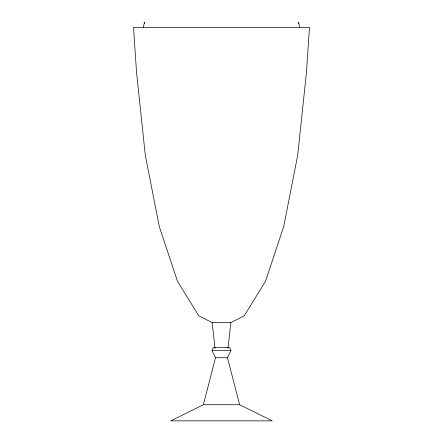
<?xml version="1.0" encoding="UTF-8"?>
<svg xmlns="http://www.w3.org/2000/svg" width="443" height="443" viewBox="0 0 443 443"><rect width="100%" height="100%" fill="white"/><g stroke="black" fill="none" stroke-linecap="round" stroke-linejoin="round"><path stroke-width="0.66" d="M298.444 23.518L298.527 22.15L299.701 27.438M227.957 348.287L230.864 322.654L244.27 315.743L265.49 281.322L283.714 226.567L297.696 155.211L306.484 72.115L309.48 27.438L133.52 27.438L136.516 72.115L145.304 155.211L159.286 226.567L177.51 281.322L198.73 315.743L212.136 322.654L230.864 322.654M143.299 27.438L144.473 22.15L144.556 23.518M203.387 404.73L215.514 357.728L212.025 350.535L213.249 347.611L229.751 347.611L230.975 350.535L227.486 357.728L239.613 404.73L272.257 420.85L170.743 420.85L203.387 404.73L239.613 404.73M212.025 350.535L230.975 350.535M215.514 357.728L227.486 357.728M212.136 322.654L215.043 348.287"/></g></svg>
